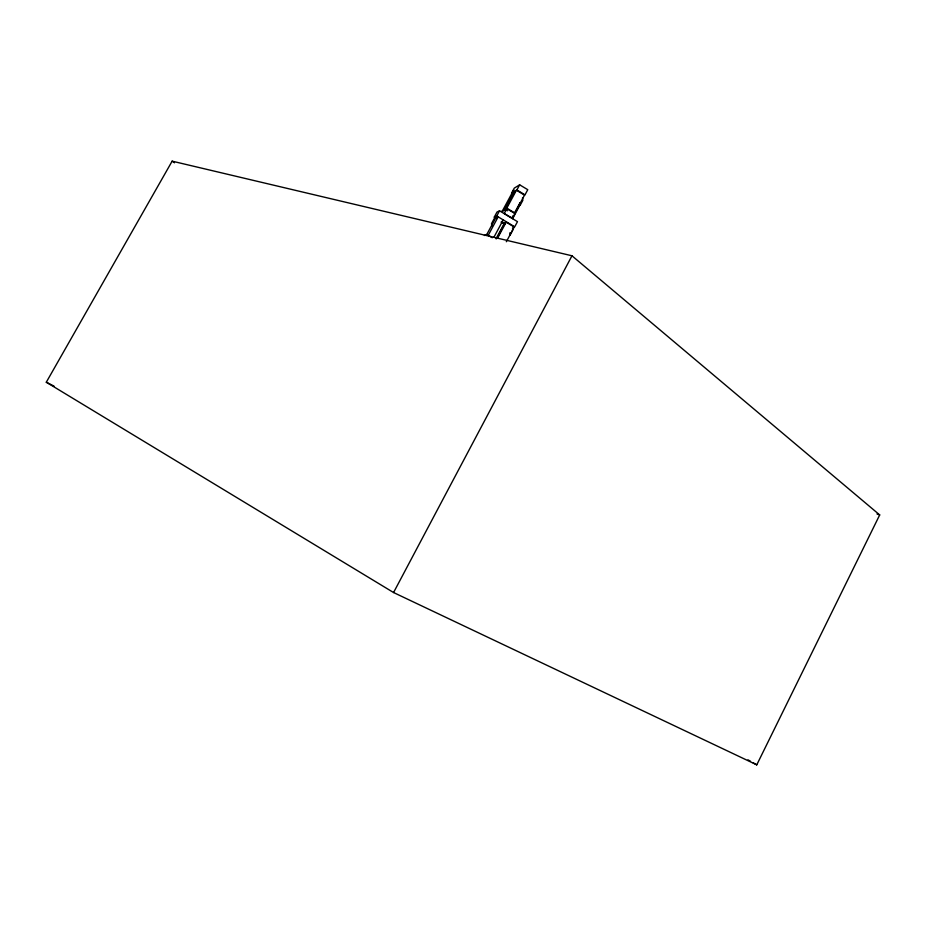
<?xml version="1.0" encoding="UTF-8"?>
<svg xmlns="http://www.w3.org/2000/svg" width="926" height="926" viewBox="0 0 926 926"><rect width="100%" height="100%" fill="white"/><g stroke="black" fill="none" stroke-linecap="round" stroke-linejoin="round"><path stroke-width="1.39" d="M756.773 764.841L879.7 514.937L571.967 255.784L172.143 161.159L46.3 382.23L393.562 592.536L756.773 764.841L753.012 762.688M393.562 592.536L571.967 255.784M496.023 238.758L504.554 222.877L506.163 222.171L514.219 227.032L506.337 241.732M496.672 238.653L504.52 224.046L501.371 222.39M497.598 238.121L506.163 222.171M511.661 218.293L513.027 215.735M514.405 213.188L519.868 203.002M512.61 218.721L520.099 204.762M494.241 217.17L497.019 212.031L499.531 210.815L517.484 221.661L514.717 226.824L496.741 216.001L494.241 217.17L496.625 218.605M494.229 218.594L491.532 223.617L491.787 226.164M486.451 235.111L495.653 218.015L498.165 216.846L488.233 235.297M496.741 216.001L499.531 210.815M513.768 189.876L502.112 211.464L504.427 210.144L514.219 191.937L511.835 193.384M514.914 191.173L505.098 209.415L507.413 210.792M507.02 208.327L504.23 213.501L512.379 218.351L515.157 213.177L507.02 208.327L501.823 211.29M516.882 189.969L519.648 184.818L527.762 189.691L524.996 194.842L516.882 189.969L511.546 193.21L514.277 188.14L519.648 184.818M493.986 237.102L503.223 219.902M484.379 235.493L486.81 234.452L492.308 237.727M876.991 513.953L879.7 514.937M46.3 382.23L54.044 386.119M501.302 222.286L504.89 224.185M748 759.829L750.511 761.265M501.383 221.464L504.959 223.617M172.143 161.159L174.516 162.791M519.845 202.759L520.169 205.294L522.843 200.317L522.53 197.747M509.867 232.82L509.995 235.297L512.68 230.285L512.576 227.773M524.533 195.108L514.706 213.42L506.568 208.581L516.43 190.247L524.533 195.108"/></g></svg>
